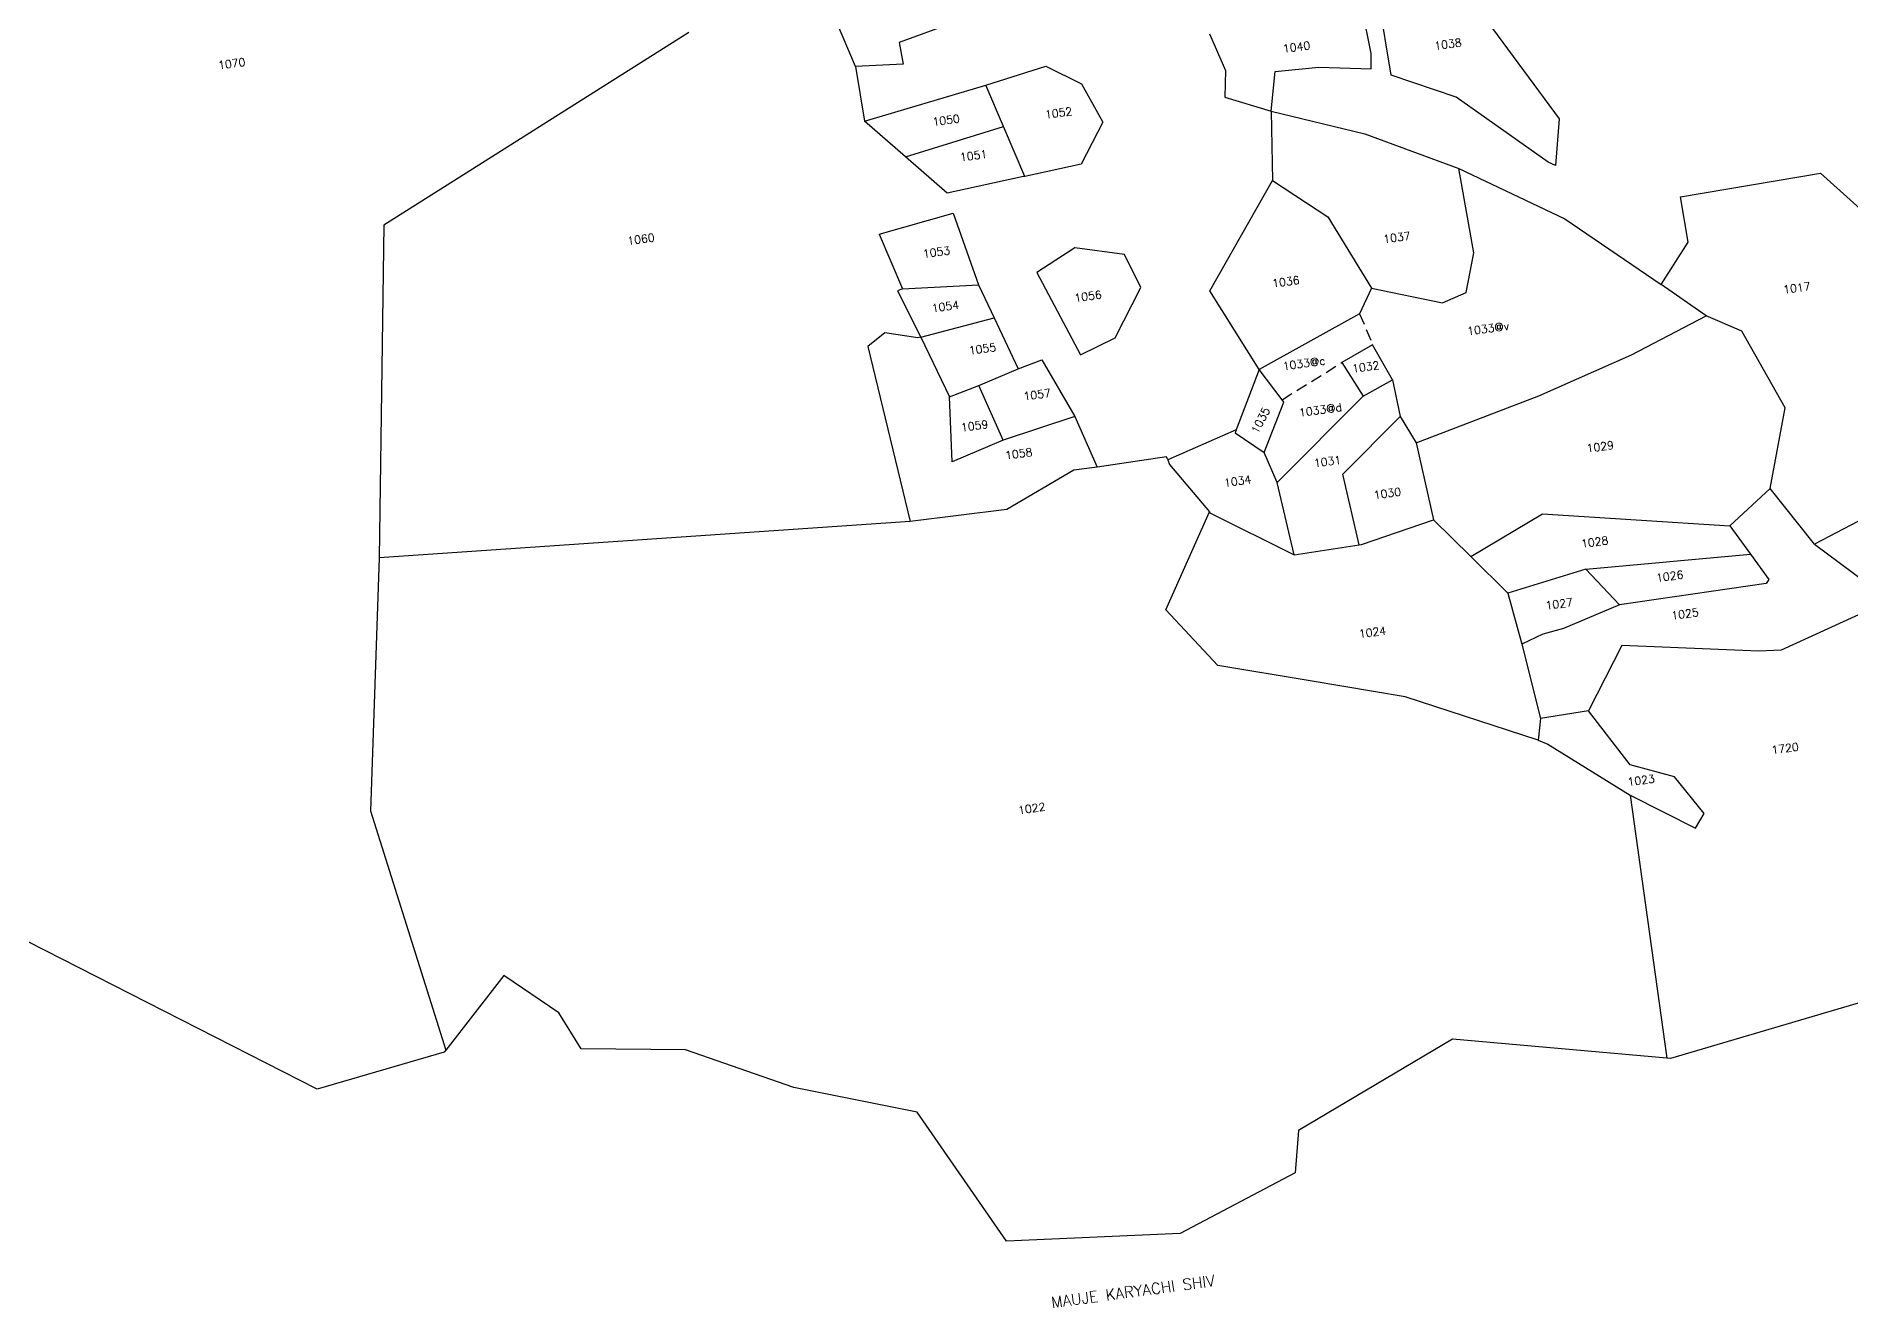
# Model space of a CAD drawing. Header units: metres. Extents: x 299693 to 303526, y 1965009 to 1967745.
# Drawn here: x 301322 to 302110, y 1965009 to 1965562 of the extents above; entities that cross this region are included whole.
import ezdxf

# ---------------------------------------------------------------- set-up
doc = ezdxf.new("R2010")
doc.units = ezdxf.units.M
doc.linetypes.add('DASHED', pattern=[0.75, 0.5, -0.25])
for name, color, linetype in [('POLY_PARCEL', 6, 'Continuous'), ('POLY_SUBPARCEL', 6, 'DASHED'), ('TEXT_MAPOUT', 7, 'Continuous'), ('TEXT_PARCEL', 7, 'Continuous'), ('V_BOUND_LINE', 7, 'Continuous')]:
    doc.layers.add(name, color=color, linetype=linetype)
doc.styles.get("Standard").update_dxf_attribs({"font": 'simplex.shx'})

msp = doc.modelspace()

# ---------------------------------------------------------------- linework, layer by layer
at = {"layer": 'POLY_PARCEL'}
for p, q in [((301677.62, 1965548.75), (301666.03, 1965575.9)), ((301910.41, 1965544.91), (301905.06, 1965577.41)), ((301719.66, 1965567.57), (301696.61, 1965559.16)), ((301901.73, 1965554.33), (301897.92, 1965573.82)), ((301949.99, 1965571.36), (301983.41, 1965525.89)), ((301605.18, 1965563.44), (301472.66, 1965479.76)), ((301696.61, 1965559.16), (301698.37, 1965549.69)), ((301831.46, 1965562.85), (301838.45, 1965546.91)), ((301901.73, 1965547.62), (301901.73, 1965554.33)), ((301698.37, 1965549.69), (301677.62, 1965548.75)), ((301677.62, 1965548.75), (301681.56, 1965524.92)), ((301734.25, 1965540.57), (301760.45, 1965548.9)), ((301760.45, 1965548.9), (301775.89, 1965541.13)), ((301838.45, 1965546.91), (301838.15, 1965535.31)), ((301858.35, 1965529.31), (301860.12, 1965546.51)), ((301860.12, 1965546.51), (301878.98, 1965548.36)), ((301878.98, 1965548.36), (301901.73, 1965547.62)), ((301938.77, 1965535.38), (301910.41, 1965544.91)), ((301681.56, 1965524.92), (301734.25, 1965540.57)), ((301741.96, 1965522.56), (301734.25, 1965540.57)), ((301775.89, 1965541.13), (301785.2, 1965524.51)), ((301838.15, 1965535.31), (301858.35, 1965529.31)), ((301978.73, 1965507.13), (301938.77, 1965535.38)), ((301858.35, 1965529.31), (301858.95, 1965499.16)), ((301858.35, 1965529.31), (301899.02, 1965519.43)), ((301699.4, 1965509.43), (301681.56, 1965524.92)), ((301699.4, 1965509.43), (301741.96, 1965522.56)), ((301751.2, 1965500.95), (301741.96, 1965522.56)), ((301785.2, 1965524.51), (301775.71, 1965506.22)), ((301899.02, 1965519.43), (301939.84, 1965504.31)), ((301983.41, 1965525.89), (301981.91, 1965505.69)), ((301717.54, 1965493.67), (301699.4, 1965509.43)), ((301775.71, 1965506.22), (301751.2, 1965500.95)), ((301946.37, 1965467.73), (301939.84, 1965504.31)), ((301939.84, 1965504.31), (301985.99, 1965482.57)), ((301981.91, 1965505.69), (301978.73, 1965507.13)), ((301750.69, 1965500.85), (301717.54, 1965493.67)), ((301751.2, 1965500.95), (301750.69, 1965500.85)), ((301831.66, 1965451.17), (301858.95, 1965499.16)), ((301858.95, 1965499.16), (301882.98, 1965483.31)), ((302036.24, 1965492.12), (302097.05, 1965502.39)), ((302097.05, 1965502.39), (302132.15, 1965470.65)), ((302039.59, 1965472.36), (302036.24, 1965492.12)), ((301472.66, 1965479.76), (301470.74, 1965335.23)), ((301687.99, 1965475.81), (301720.11, 1965484.92)), ((301720.11, 1965484.92), (301731.19, 1965453.89)), ((301882.98, 1965483.31), (301901.96, 1965452.41)), ((301985.99, 1965482.57), (302027.74, 1965453.94)), ((301687.99, 1965475.81), (301698.12, 1965452.1)), ((302027.74, 1965453.94), (302039.59, 1965472.36)), ((301773.04, 1965469.87), (301756.43, 1965459.16)), ((301794.52, 1965467.05), (301773.04, 1965469.87)), ((301801.68, 1965452.65), (301794.52, 1965467.05)), ((301943.01, 1965450.44), (301946.37, 1965467.73)), ((301756.43, 1965459.16), (301775.47, 1965423.33)), ((301698.12, 1965452.1), (301695.87, 1965451.19)), ((301695.87, 1965451.19), (301706.08, 1965431.14)), ((301698.12, 1965452.1), (301731.19, 1965453.89)), ((301731.19, 1965453.89), (301737.98, 1965439.43)), ((301790.57, 1965430.72), (301801.68, 1965452.65)), ((301853.04, 1965417.08), (301831.66, 1965451.17)), ((301901.96, 1965452.41), (301896.75, 1965441.28)), ((301901.96, 1965452.41), (301932.77, 1965445.95)), ((301932.77, 1965445.95), (301943.01, 1965450.44)), ((302047.39, 1965440.41), (302027.74, 1965453.94)), ((301896.75, 1965441.28), (301853.04, 1965417.08)), ((302014.93, 1965423.47), (302047.39, 1965440.41)), ((302062.9, 1965433.63), (302047.39, 1965440.41)), ((301690.45, 1965433.03), (301683.08, 1965427.01)), ((301704.73, 1965430.74), (301690.45, 1965433.03)), ((301706.08, 1965431.14), (301737.98, 1965439.43)), ((301737.98, 1965439.43), (301748.4, 1965417.26)), ((302081.66, 1965400.31), (302062.9, 1965433.63)), ((301683.08, 1965427.01), (301701.42, 1965350.91)), ((301706.08, 1965431.14), (301704.73, 1965430.74)), ((301706.08, 1965431.14), (301718.52, 1965405.12)), ((301775.47, 1965423.33), (301790.57, 1965430.72)), ((301902.39, 1965427.78), (301889.06, 1965420.01)), ((301911.09, 1965412.53), (301902.39, 1965427.78)), ((301731.24, 1965410.07), (301748.4, 1965417.26)), ((301748.4, 1965417.26), (301758.65, 1965421.22)), ((301758.65, 1965421.22), (301773.06, 1965396.57)), ((301853.04, 1965417.08), (301843.1, 1965390.79)), ((301863.1, 1965403.91), (301853.04, 1965417.08)), ((301889.06, 1965420.01), (301898.23, 1965405.44)), ((301974.57, 1965405.64), (302014.93, 1965423.47)), ((301718.52, 1965405.12), (301731.24, 1965410.07)), ((301741.88, 1965386.35), (301731.24, 1965410.07)), ((301898.23, 1965405.44), (301911.09, 1965412.53)), ((301911.09, 1965412.53), (301914.4, 1965396.55)), ((301719.7, 1965376.95), (301718.52, 1965405.12)), ((301855.3, 1965380.9), (301863.88, 1965402.89)), ((301860.9, 1965367.91), (301898.23, 1965405.44)), ((301863.88, 1965402.89), (301863.1, 1965403.91)), ((301921.35, 1965385.18), (301974.57, 1965405.64)), ((301773.06, 1965396.57), (301741.88, 1965386.35)), ((301773.06, 1965396.57), (301782.7, 1965374.6)), ((301889.53, 1965371.54), (301914.4, 1965396.55)), ((301914.4, 1965396.55), (301921.35, 1965385.18)), ((302075.15, 1965365.38), (302081.66, 1965400.31)), ((301741.88, 1965386.35), (301719.7, 1965376.95)), ((301843.1, 1965390.79), (301813.36, 1965377.83)), ((301843.1, 1965390.79), (301842.64, 1965389.56)), ((301842.64, 1965389.56), (301855.3, 1965380.9)), ((301921.35, 1965385.18), (301928.9, 1965351.73)), ((301812.77, 1965379.03), (301782.7, 1965374.6)), ((301813.36, 1965377.83), (301812.77, 1965379.03)), ((301813.36, 1965377.83), (301814.19, 1965375.8)), ((301860.9, 1965367.91), (301855.3, 1965380.9)), ((301772.57, 1965373.32), (301743.41, 1965356.21)), ((301782.7, 1965374.6), (301772.57, 1965373.32)), ((301814.19, 1965375.8), (301831.45, 1965355.12)), ((301896.62, 1965340.9), (301889.53, 1965371.54)), ((301868.34, 1965336.51), (301860.9, 1965367.91)), ((302075.15, 1965365.38), (302057.57, 1965349.12)), ((302094.43, 1965341.06), (302075.15, 1965365.38)), ((301743.41, 1965356.21), (301701.42, 1965350.91)), ((301812.47, 1965312.52), (301831.45, 1965355.12)), ((301831.45, 1965355.12), (301831.7, 1965354.81)), ((301831.7, 1965354.81), (301868.34, 1965336.51)), ((301945.12, 1965335.73), (301976.29, 1965354.25)), ((301976.29, 1965354.25), (302057.57, 1965349.12)), ((302122.62, 1965355.93), (302094.43, 1965341.06)), ((301701.42, 1965350.91), (301470.74, 1965335.23)), ((301897.5, 1965341.03), (301928.9, 1965351.73)), ((301928.9, 1965351.73), (301945.12, 1965335.73)), ((302057.57, 1965349.12), (302066.58, 1965336.71)), ((301868.34, 1965336.51), (301896.62, 1965340.9)), ((301896.62, 1965340.9), (301897.5, 1965341.03)), ((302094.43, 1965341.06), (302127.22, 1965316.73)), ((301470.74, 1965335.23), (301466.85, 1965225.29)), ((301945.12, 1965335.73), (301961.18, 1965319.88)), ((301995.06, 1965330.33), (301961.18, 1965319.88)), ((301995.06, 1965330.33), (302066.58, 1965336.71)), ((302009.71, 1965314.83), (301995.06, 1965330.33)), ((302066.58, 1965336.71), (302074.56, 1965325.71)), ((302073.4, 1965323.99), (302009.71, 1965314.83)), ((302074.56, 1965325.71), (302073.4, 1965323.99)), ((301961.18, 1965319.88), (301967.32, 1965297.64)), ((302009.71, 1965314.83), (301985.42, 1965304.42)), ((302127.22, 1965316.73), (302079.88, 1965295.12)), ((301835.15, 1965288.35), (301812.47, 1965312.52)), ((301976.38, 1965302.06), (301967.32, 1965297.64)), ((301985.42, 1965304.42), (301976.38, 1965302.06)), ((301967.32, 1965297.64), (301975.35, 1965265.34)), ((302010.74, 1965297.04), (301996.24, 1965268.71)), ((302070.23, 1965294.62), (302010.74, 1965297.04)), ((302079.88, 1965295.12), (302070.23, 1965294.62)), ((301875.24, 1965281.77), (301835.15, 1965288.35)), ((301916.54, 1965274.83), (301875.24, 1965281.77)), ((301974.34, 1965255.95), (301916.54, 1965274.83)), ((301996.24, 1965268.71), (301975.35, 1965265.34)), ((302014.26, 1965245.25), (301996.24, 1965268.71)), ((301975.35, 1965265.34), (301974.34, 1965255.95)), ((301974.34, 1965255.95), (301978.6, 1965254.18)), ((301978.6, 1965254.18), (302014.35, 1965232.12)), ((302033.6, 1965240.07), (302014.26, 1965245.25)), ((302046.42, 1965224.08), (302033.6, 1965240.07)), ((302014.35, 1965232.12), (302030.26, 1965117.73)), ((302014.35, 1965232.12), (302042.67, 1965217.7)), ((301466.85, 1965225.29), (301499.63, 1965121.27)), ((302042.67, 1965217.7), (302046.42, 1965224.08))]:
    msp.add_line(p, q, dxfattribs=at)
at = {"layer": 'POLY_SUBPARCEL', "ltscale": 10}
for p, q in [((301896.75, 1965441.28), (301902.39, 1965427.78)), ((301863.1, 1965403.91), (301889.06, 1965420.01))]:
    msp.add_line(p, q, dxfattribs=at)
at = {"layer": 'V_BOUND_LINE'}
for p, q in [((301443.72, 1965104.33), (301310.75, 1965172.02)), ((301524.82, 1965153.62), (301499.63, 1965121.27)), ((301548.73, 1965137.48), (301524.82, 1965153.62)), ((302133.88, 1965147.68), (302031.85, 1965117.59)), ((301558.44, 1965121.79), (301548.73, 1965137.48)), ((301937.06, 1965126.08), (301870.14, 1965086.36)), ((302030.26, 1965117.73), (301937.06, 1965126.08)), ((301498.89, 1965120.31), (301443.72, 1965104.33)), ((301499.63, 1965121.27), (301498.89, 1965120.31)), ((301603.81, 1965121.35), (301558.44, 1965121.79)), ((301650.88, 1965104.95), (301603.81, 1965121.35)), ((302031.85, 1965117.59), (302030.26, 1965117.73)), ((301704.47, 1965094.36), (301650.88, 1965104.95)), ((301743.28, 1965038.2), (301704.47, 1965094.36)), ((301870.14, 1965086.36), (301868.71, 1965067.99)), ((301868.71, 1965067.99), (301818.79, 1965041.53)), ((301818.79, 1965041.53), (301743.28, 1965038.2))]:
    msp.add_line(p, q, dxfattribs=at)

# ---------------------------------------------------------------- texts
at = {"layer": 'TEXT_MAPOUT', "ltscale": 10}
msp.add_text('MAUJE KARYACHI SHIV', height=4.8297, rotation=7.67801, dxfattribs=at).set_placement((301763.08, 1965009.22))
at = {"layer": 'TEXT_PARCEL'}
for s, rotation, p in [('1040', 7.67801, (301863.66, 1965554.65)), ('1038', 7.67801, (301929.46, 1965555.91)), ('1070', 7.67801, (301400.93, 1965547.43)), ('1050', 7.67801, (301711.37, 1965522.84)), ('1052', 7.67801, (301760.26, 1965526.03)), ('1051', 7.67801, (301723.31, 1965507.45)), ('1060', 7.67801, (301578.76, 1965471.16)), ('1037', 7.67801, (301907.28, 1965471.91)), ('1053', 7.67801, (301707.19, 1965465.51)), ('1036', 7.67801, (301859.02, 1965452.68)), ('1056', 7.67801, (301773.05, 1965446.34)), ('1017', 7.67801, (302081.06, 1965449.96)), ('1054', 7.67801, (301711.05, 1965441.9)), ('1033@v', 7.67801, (301943.74, 1965431.89)), ('1055', 7.67801, (301727.15, 1965423.5)), ('1033@c', 7.67801, (301863.58, 1965416.73)), ('1032', 7.67801, (301893.73, 1965415.65)), ('1057', 7.67801, (301750.92, 1965403.59)), ('1033@d', 7.67801, (301870.66, 1965396.5)), ('1059', 7.67801, (301723.75, 1965390.05)), ('1035', 62.66513, (301852.53, 1965388.83)), ('1029', 7.67801, (301995.65, 1965380.98)), ('1058', 7.67801, (301742.94, 1965377.92)), ('1031', 7.67801, (301877.12, 1965374.52)), ('1034', 7.67801, (301838.06, 1965366.03)), ('1030', 7.67801, (301903.14, 1965360.7)), ('1028', 7.67801, (301993.22, 1965339.56)), ('1026', 7.67801, (302025.82, 1965324.69)), ('1027', 7.67801, (301977.79, 1965312.67)), ('1025', 7.67801, (302032.47, 1965308.31)), ('1024', 7.67801, (301896.65, 1965300.34)), ('1720', 7.67801, (302075.98, 1965249.88)), ('1023', 7.67801, (302013.41, 1965236)), ('1022', 7.67801, (301748.57, 1965223.79))]:
    msp.add_text(s, height=3.477, rotation=rotation, dxfattribs=at).set_placement(p)

doc.saveas('drawing.dxf')
